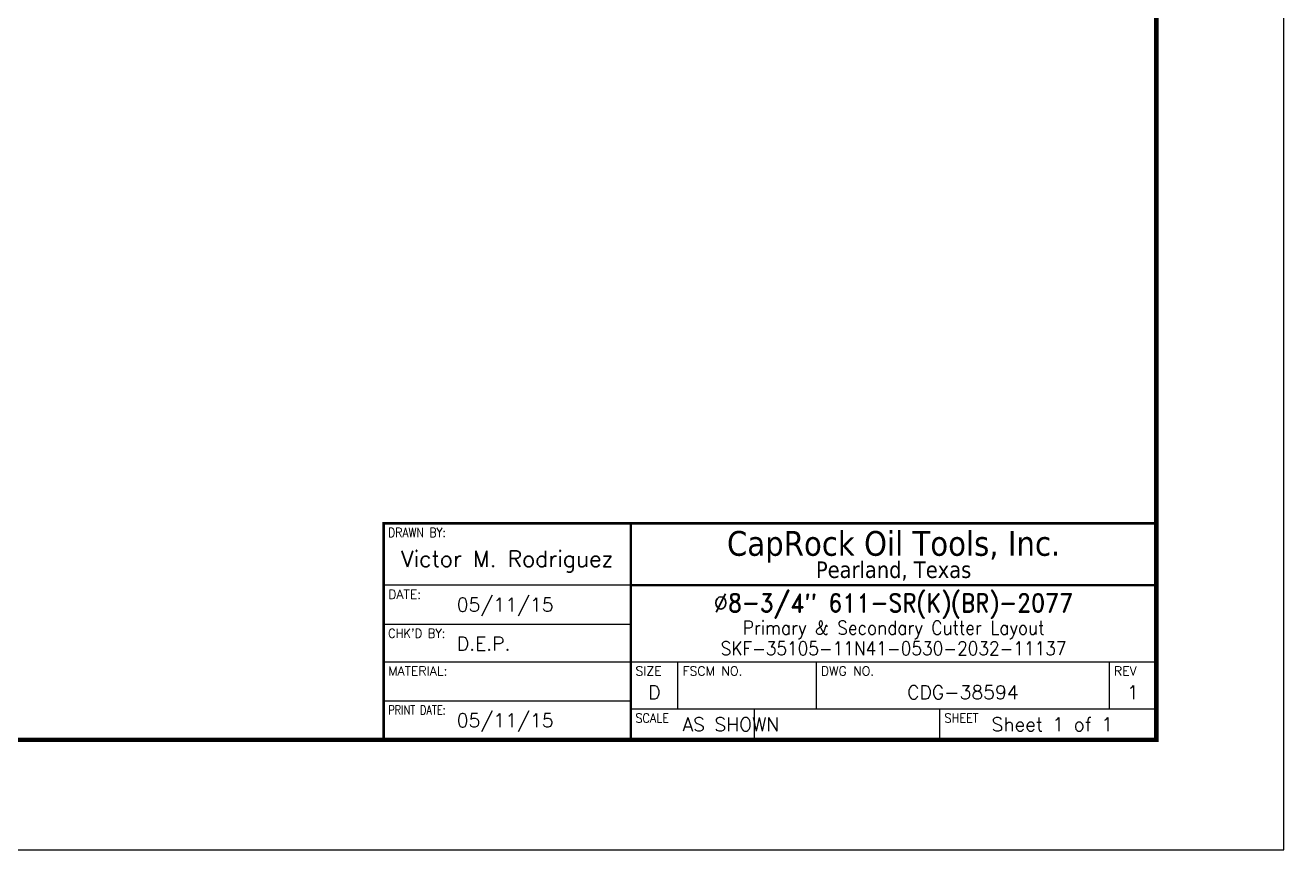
# Model space of a CAD drawing. Extents: x 72.5 to 140.5, y -17.7 to 26.
# Drawn here: x 131.91 to 140.5, y 3.96 to 9.58 of the extents above; entities that cross this region are included whole.
import ezdxf
from ezdxf.enums import TextEntityAlignment as Align

# ---------------------------------------------------------------- set-up
doc = ezdxf.new("R2010")
doc.units = 0
doc.header["$MEASUREMENT"] = 0
doc.layers.get('0').update_dxf_attribs({"linetype": 'CONTINUOUS'})
doc.layers.add('Title Block', color=7, linetype='CONTINUOUS')
doc.styles.add('Block', font='tahoma.ttf')
doc.styles.add('RomanD', font='romand.shx', dxfattribs={"width": 0.9})
doc.styles.add('RomanS', font='romans')

# ---------------------------------------------------------------- blocks, each defined once
blk = doc.blocks.new('COT_Dblock')
at = {"layer": 'Title Block'}
for p, q in [((29.5441, 1.8047), (27.8566, 1.8047)), ((27.8566, 1.5389), (29.5441, 1.5389)), ((27.8566, 1.2816), (33.13, 1.2816)), ((29.8647, 0.9609), (29.8647, 1.2816)), ((30.8097, 0.9609), (30.8097, 1.2816)), ((32.8094, 0.9609), (32.8094, 1.2816)), ((27.8566, 1.0158), (29.5441, 1.0158)), ((29.5441, 0.9609), (33.13, 0.9609)), ((30.3878, 0.75), (30.3878, 0.9609)), ((31.6534, 0.75), (31.6534, 0.9609))]:
    blk.add_line(p, q, dxfattribs=at)
at = {"layer": 'Title Block', "color": 8}
blk.add_lwpolyline([(0, 0), (34, 0), (34, 22), (0, 22)], close=True, dxfattribs=at)
at = {"layer": 'Title Block', "const_width": 0.03}
blk.add_lwpolyline([(33.13, 21.25), (0.87, 21.25), (0.87, 0.75), (33.13, 0.75)], close=True, dxfattribs=at)
at = {"layer": 'Title Block', "const_width": 0.0169}
for points in [[(27.8566, 0.75), (27.8566, 2.2266), (33.13, 2.2266)], [(29.5441, 0.75), (29.5441, 2.2266)], [(29.5441, 1.8047), (33.13, 1.8047)]]:
    blk.add_lwpolyline(points, dxfattribs=at)
at = {"layer": 'Title Block', "style": 'RomanS'}
for s, width, p in [('DRAWN BY:', 0.86, (27.8878, 2.1953)), ("CHK'D BY:", 0.91, (27.8878, 1.5077)), ('PRINT DATE:', 0.78, (27.8878, 0.9845)), ('SCALE', 0.9, (29.5753, 0.9297)), ('SHEET', 0.9, (31.6847, 0.9297))]:
    blk.add_text(s, height=0.0625, dxfattribs=dict(at, width=width)).set_placement(p, align=Align.TOP_LEFT)
at = {"layer": 'Title Block', "style": 'Block'}
for s, height, p in [('CapRock Oil Tools, Inc.', 0.16875, (31.337, 2.0898)), ('Pearland, Texas', 0.1125, (31.337, 1.9102))]:
    blk.add_text(s, height=height, dxfattribs=at).set_placement(p, align=Align.MIDDLE_CENTER)
at = {"layer": 'Title Block', "style": 'RomanS'}
for s, p in [('DATE:', (27.8878, 1.7734)), ('MATERIAL:', (27.8878, 1.2503)), ('SIZE', (29.5753, 1.2503)), ('FSCM NO.', (29.8959, 1.2503)), ('DWG NO.', (30.8409, 1.2503)), ('REV', (32.8406, 1.2503))]:
    blk.add_text(s, height=0.0625, dxfattribs=at).set_placement(p, align=Align.TOP_LEFT)
at = {"layer": 'Title Block', "color": 3, "style": 'RomanS'}
blk.add_text('D', height=0.094, dxfattribs=at).set_placement((29.7044, 1.1213), align=Align.TOP_CENTER)
at = {"layer": 'Title Block', "color": 1, "style": 'RomanS', "flags": 8}
for tag, p in [('FNAME', (0.62, 3.75)), ('REVDATE', (0.62, 2.25)), ('USER', (0.62, 0.75))]:
    blk.add_attdef(tag, text='', height=0.047, rotation=90, dxfattribs=at).set_placement(p, align=Align.BOTTOM_LEFT)
at = {"layer": 'Title Block', "color": 3, "style": 'RomanS', "flags": 8}
blk.add_attdef('DRAWN', text='', height=0.11, dxfattribs=at).set_placement((28.7003, 1.9844), align=Align.MIDDLE_CENTER)
for tag, p in [('DDATE', (28.3559, 1.6718)), ('CHECK', (28.3559, 1.406)), ('MATRL', (28.3559, 1.1487)), ('PDATE', (28.3559, 0.8829)), ('SCALE', (29.8959, 0.8555)), ('SHEET', (32.0053, 0.8555))]:
    blk.add_attdef(tag, text='', height=0.094, dxfattribs=at).set_placement(p, align=Align.MIDDLE_LEFT)
at = {"layer": 'Title Block', "color": 3, "style": 'RomanD', "width": 0.9, "flags": 8}
for tag, height, p in [('TITL1', 0.125, (31.337, 1.6835)), ('TITL2', 0.094, (31.337, 1.5143)), ('TITL3', 0.094, (31.337, 1.3739))]:
    blk.add_attdef(tag, text='', height=height, dxfattribs=at).set_placement(p, align=Align.MIDDLE_CENTER)
at = {"layer": 'Title Block', "color": 3, "style": 'RomanS', "flags": 8}
for tag, p in [('FSCM#', (30.3372, 1.1213)), ('DWG#', (31.8095, 1.1213)), ('REV#', (32.9697, 1.1213))]:
    blk.add_attdef(tag, text='', height=0.094, dxfattribs=at).set_placement(p, align=Align.TOP_CENTER)

msp = doc.modelspace()

# ---------------------------------------------------------------- block references
ref = msp.add_blockref('COT_Dblock', (106.49537, 3.9569))
ref.add_attrib('TITL1', 'Ø8-3/4" 611-SR(K)(BR)-2077', dxfattribs={"layer": 'Title Block', "color": 3, "height": 0.125, "style": 'RomanD', "width": 0.9, "flags": 8}).set_placement((137.8324, 5.64043), align=Align.MIDDLE_CENTER)
ref.add_attrib('TITL2', 'Primary & Secondary Cutter Layout', dxfattribs={"layer": 'Title Block', "color": 3, "height": 0.094, "style": 'RomanD', "width": 0.9, "flags": 8}).set_placement((137.8324, 5.47123), align=Align.MIDDLE_CENTER)
ref.add_attrib('TITL3', 'SKF-35105-11N41-0530-2032-11137', dxfattribs={"layer": 'Title Block', "color": 3, "height": 0.094, "style": 'RomanD', "width": 0.9, "flags": 8}).set_placement((137.8324, 5.33083), align=Align.MIDDLE_CENTER)
ref.add_attrib('DWG#', 'CDG-38594', dxfattribs={"layer": 'Title Block', "color": 3, "height": 0.094, "style": 'RomanS', "flags": 8}).set_placement((138.3049, 5.07815), align=Align.TOP_CENTER)
ref.add_attrib('REV#', '1', dxfattribs={"layer": 'Title Block', "color": 3, "height": 0.094, "style": 'RomanS', "flags": 8}).set_placement((139.46506, 5.07815), align=Align.TOP_CENTER)
ref.add_attrib('SHEET', 'Sheet 1 of 1', dxfattribs={"layer": 'Title Block', "color": 3, "height": 0.094, "style": 'RomanS', "flags": 8}).set_placement((138.50068, 4.81237), align=Align.MIDDLE_LEFT)
ref.add_attrib('SCALE', 'AS SHOWN', dxfattribs={"layer": 'Title Block', "color": 3, "height": 0.094, "style": 'RomanS', "flags": 8}).set_placement((136.39131, 4.81237), align=Align.MIDDLE_LEFT)
ref.add_attrib('DRAWN', 'Victor M. Rodriguez', dxfattribs={"layer": 'Title Block', "color": 3, "height": 0.11, "style": 'RomanS', "flags": 8}).set_placement((135.19568, 5.94128), align=Align.MIDDLE_CENTER)
ref.add_attrib('DDATE', '05/11/15', dxfattribs={"layer": 'Title Block', "color": 3, "height": 0.094, "style": 'RomanS', "flags": 8}).set_placement((134.85127, 5.6287), align=Align.MIDDLE_LEFT)
ref.add_attrib('CHECK', 'D.E.P.', dxfattribs={"layer": 'Title Block', "color": 3, "height": 0.094, "style": 'RomanS', "flags": 8}).set_placement((134.85127, 5.36292), align=Align.MIDDLE_LEFT)
ref.add_attrib('PDATE', '05/11/15', dxfattribs={"layer": 'Title Block', "color": 3, "height": 0.094, "style": 'RomanS', "flags": 8}).set_placement((134.85127, 4.83979), align=Align.MIDDLE_LEFT)

doc.saveas('drawing.dxf')
